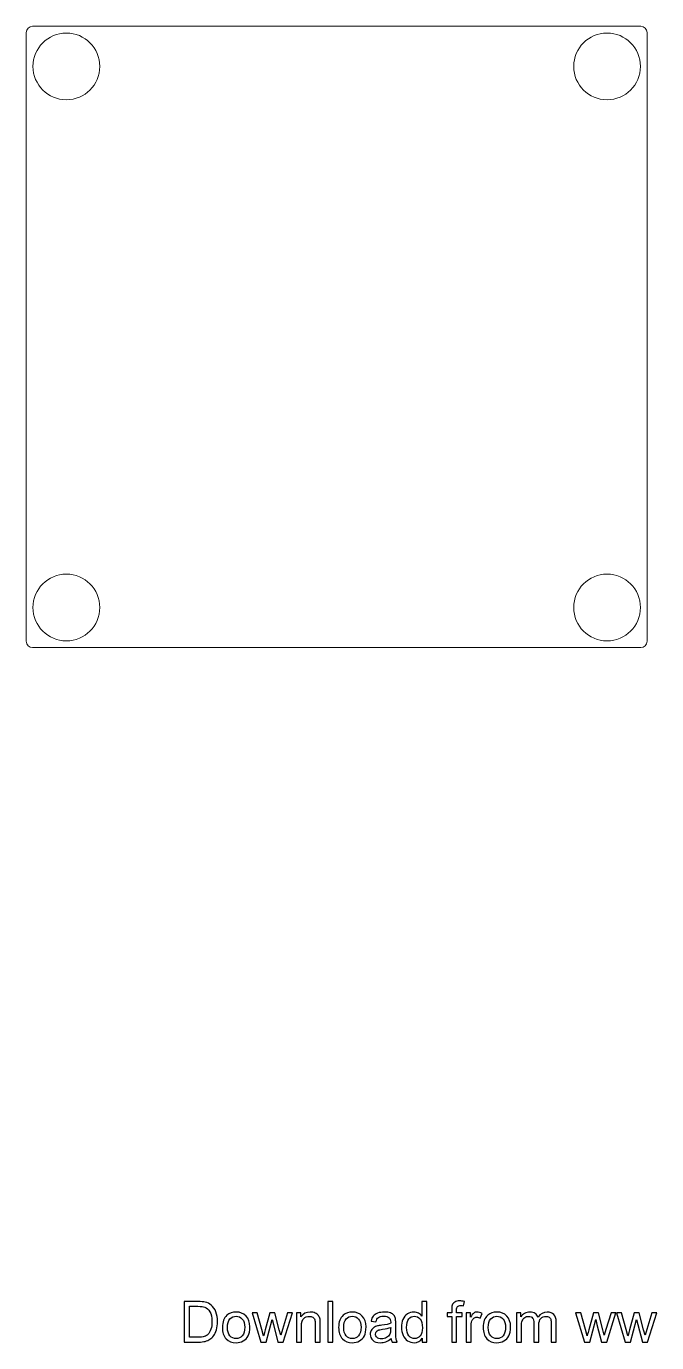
# Model space of a CAD drawing. Header units: millimetres. Extents: x -102 to 233, y -105 to 94.
# Drawn here: x 8.9 to 103.3, y -105.1 to 92 of the extents above; entities that cross this region are included whole.
import ezdxf

# ---------------------------------------------------------------- set-up
doc = ezdxf.new("R2010")
doc.units = ezdxf.units.MM
doc.header["$MEASUREMENT"] = 0
doc.layers.add('Layer 1', color=7, linetype='Continuous')

msp = doc.modelspace()

# ---------------------------------------------------------------- linework, layer by layer
at = {"layer": 'Layer 1', "color": 250, "lineweight": 9}
msp.add_open_spline([(9.7915, 91.9568), (9.7915, 91.9568), (100.9107, 91.9568), (100.9107, 91.9568), (100.9107, 91.9568), (101.4279, 91.9568), (101.8512, 91.5336), (101.8512, 91.0163), (101.8512, 91.0163), (101.8512, 91.0163), (101.8512, -0.1028), (101.8512, -0.1028), (101.8512, -0.1028), (101.8512, -0.6201), (101.4279, -1.0433), (100.9107, -1.0433), (100.9107, -1.0433), (100.9107, -1.0433), (9.7915, -1.0433), (9.7915, -1.0433), (9.7915, -1.0433), (9.2743, -1.0433), (8.8511, -0.6201), (8.8511, -0.1028), (8.8511, -0.1028), (8.8511, -0.1028), (8.8511, 91.0163), (8.8511, 91.0163), (8.8511, 91.0163), (8.8511, 91.5336), (9.2743, 91.9568), (9.7915, 91.9568)], degree=3, knots=[0, 0, 0, 0, 0.11111111, 0.11111111, 0.11111111, 0.11111111, 0.22222222, 0.22222222, 0.22222222, 0.22222222, 0.33333333, 0.33333333, 0.33333333, 0.33333333, 0.44444444, 0.44444444, 0.44444444, 0.44444444, 0.55555556, 0.55555556, 0.55555556, 0.55555556, 0.66666667, 0.66666667, 0.66666667, 0.66666667, 0.77777778, 0.77777778, 0.77777778, 0.77777778, 1, 1, 1, 1], dxfattribs=at)
at = {"layer": 'Layer 1', "color": 250, "lineweight": 20}
for points in [[(14.8511, 90.9567), (12.0897, 90.9567), (9.8512, 88.7182), (9.8512, 85.9568), (9.8512, 85.9568), (9.8511, 83.1953), (12.0897, 80.9568), (14.8511, 80.9568), (14.8511, 80.9568), (17.6126, 80.9567), (19.8511, 83.1953), (19.8511, 85.9567), (19.8511, 85.9567), (19.8512, 88.7182), (17.6126, 90.9567), (14.8511, 90.9567)], [(95.8511, 90.9567), (93.0897, 90.9567), (90.8512, 88.7182), (90.8512, 85.9568), (90.8512, 85.9568), (90.8511, 83.1953), (93.0897, 80.9568), (95.8511, 80.9568), (95.8511, 80.9568), (98.6126, 80.9567), (100.8511, 83.1953), (100.8511, 85.9567), (100.8511, 85.9567), (100.8512, 88.7182), (98.6126, 90.9567), (95.8511, 90.9567)], [(14.8511, 9.9567), (12.0897, 9.9567), (9.8512, 7.7182), (9.8512, 4.9568), (9.8512, 4.9568), (9.8511, 2.1953), (12.0897, -0.0432), (14.8511, -0.0432), (14.8511, -0.0432), (17.6126, -0.0433), (19.8511, 2.1953), (19.8511, 4.9567), (19.8511, 4.9567), (19.8512, 7.7182), (17.6126, 9.9567), (14.8511, 9.9567)], [(95.8511, 9.9567), (93.0897, 9.9567), (90.8512, 7.7182), (90.8512, 4.9568), (90.8512, 4.9568), (90.8511, 2.1953), (93.0897, -0.0432), (95.8511, -0.0432), (95.8511, -0.0432), (98.6126, -0.0433), (100.8511, 2.1953), (100.8511, 4.9567), (100.8511, 4.9567), (100.8512, 7.7182), (98.6126, 9.9567), (95.8511, 9.9567)]]:
    msp.add_open_spline(points, degree=3, knots=[0, 0, 0, 0, 0.2, 0.2, 0.2, 0.2, 0.4, 0.4, 0.4, 0.4, 0.6, 0.6, 0.6, 0.6, 1, 1, 1, 1], dxfattribs=at)
at = {"layer": 'Layer 1', "color": 250}
for points, knots in [([(32.483, -105.013), (32.483, -105.013), (32.483, -98.9508), (32.483, -98.9508), (32.483, -98.9508), (32.483, -98.9508), (34.5715, -98.9508), (34.5715, -98.9508), (34.5715, -98.9508), (35.0428, -98.9508), (35.4026, -98.9791), (35.651, -99.0369), (35.651, -99.0369), (35.9981, -99.1174), (36.2945, -99.2627), (36.54, -99.4715), (36.54, -99.4715), (36.8603, -99.7425), (37.0988, -100.0868), (37.2568, -100.5073), (37.2568, -100.5073), (37.4163, -100.9278), (37.4953, -101.409), (37.4953, -101.9495), (37.4953, -101.9495), (37.4953, -102.4095), (37.4417, -102.8173), (37.3345, -103.1729), (37.3345, -103.1729), (37.2272, -103.5285), (37.0889, -103.8234), (36.921, -104.0563), (36.921, -104.0563), (36.7517, -104.2891), (36.5682, -104.4725), (36.3678, -104.6052), (36.3678, -104.6052), (36.1689, -104.7392), (35.9276, -104.8408), (35.6453, -104.91), (35.6453, -104.91), (35.3617, -104.9791), (35.0372, -105.013), (34.6703, -105.013), (34.6703, -105.013), (34.6703, -105.013), (32.483, -105.013), (32.483, -105.013)], [0, 0, 0, 0, 0.07692308, 0.07692308, 0.07692308, 0.07692308, 0.15384615, 0.15384615, 0.15384615, 0.15384615, 0.23076923, 0.23076923, 0.23076923, 0.23076923, 0.30769231, 0.30769231, 0.30769231, 0.30769231, 0.38461538, 0.38461538, 0.38461538, 0.38461538, 0.46153846, 0.46153846, 0.46153846, 0.46153846, 0.53846154, 0.53846154, 0.53846154, 0.53846154, 0.61538462, 0.61538462, 0.61538462, 0.61538462, 0.69230769, 0.69230769, 0.69230769, 0.69230769, 0.76923077, 0.76923077, 0.76923077, 0.76923077, 0.84615385, 0.84615385, 0.84615385, 0.84615385, 1, 1, 1, 1]), ([(33.2874, -104.3018), (33.2874, -104.3018), (34.58, -104.3018), (34.58, -104.3018), (34.58, -104.3018), (34.9793, -104.3018), (35.2926, -104.2651), (35.5198, -104.1903), (35.5198, -104.1903), (35.7469, -104.1155), (35.9276, -104.0111), (36.063, -103.8756), (36.063, -103.8756), (36.2521, -103.6851), (36.4003, -103.4283), (36.5061, -103.1066), (36.5061, -103.1066), (36.612, -102.7848), (36.6656, -102.3954), (36.6656, -101.9368), (36.6656, -101.9368), (36.6656, -101.3018), (36.5612, -100.8135), (36.3537, -100.472), (36.3537, -100.472), (36.1463, -100.1305), (35.8937, -99.9019), (35.596, -99.7862), (35.596, -99.7862), (35.3815, -99.703), (35.0357, -99.662), (34.5588, -99.662), (34.5588, -99.662), (34.5588, -99.662), (33.2874, -99.662), (33.2874, -99.662), (33.2874, -99.662), (33.2874, -99.662), (33.2874, -104.3018), (33.2874, -104.3018)], [0, 0, 0, 0, 0.09090909, 0.09090909, 0.09090909, 0.09090909, 0.18181818, 0.18181818, 0.18181818, 0.18181818, 0.27272727, 0.27272727, 0.27272727, 0.27272727, 0.36363636, 0.36363636, 0.36363636, 0.36363636, 0.45454545, 0.45454545, 0.45454545, 0.45454545, 0.54545455, 0.54545455, 0.54545455, 0.54545455, 0.63636364, 0.63636364, 0.63636364, 0.63636364, 0.72727273, 0.72727273, 0.72727273, 0.72727273, 0.81818182, 0.81818182, 0.81818182, 0.81818182, 1, 1, 1, 1]), ([(54.0196, -105.013), (54.0196, -105.013), (54.0196, -98.9508), (54.0196, -98.9508), (54.0196, -98.9508), (54.0196, -98.9508), (54.7646, -98.9508), (54.7646, -98.9508), (54.7646, -98.9508), (54.7646, -98.9508), (54.7646, -105.013), (54.7646, -105.013), (54.7646, -105.013), (54.7646, -105.013), (54.0196, -105.013), (54.0196, -105.013)], [0, 0, 0, 0, 0.2, 0.2, 0.2, 0.2, 0.4, 0.4, 0.4, 0.4, 0.6, 0.6, 0.6, 0.6, 1, 1, 1, 1]), ([(68.1716, -105.013), (68.1716, -105.013), (68.1716, -104.4556), (68.1716, -104.4556), (68.1716, -104.4556), (67.8937, -104.8888), (67.4844, -105.1061), (66.944, -105.1061), (66.944, -105.1061), (66.594, -105.1061), (66.2723, -105.0102), (65.9802, -104.8169), (65.9802, -104.8169), (65.6867, -104.6249), (65.4595, -104.3554), (65.2972, -104.0111), (65.2972, -104.0111), (65.1363, -103.6654), (65.0559, -103.2689), (65.0559, -102.8201), (65.0559, -102.8201), (65.0559, -102.3827), (65.1293, -101.9862), (65.2746, -101.6291), (65.2746, -101.6291), (65.4214, -101.2735), (65.6401, -100.9998), (65.9322, -100.8107), (65.9322, -100.8107), (66.2229, -100.6202), (66.5503, -100.5256), (66.9101, -100.5256), (66.9101, -100.5256), (67.1754, -100.5256), (67.4111, -100.5821), (67.6171, -100.6936), (67.6171, -100.6936), (67.8231, -100.8051), (67.991, -100.9518), (68.1208, -101.131), (68.1208, -101.131), (68.1208, -101.131), (68.1208, -98.9508), (68.1208, -98.9508), (68.1208, -98.9508), (68.1208, -98.9508), (68.8659, -98.9508), (68.8659, -98.9508), (68.8659, -98.9508), (68.8659, -98.9508), (68.8659, -105.013), (68.8659, -105.013), (68.8659, -105.013), (68.8659, -105.013), (68.1716, -105.013), (68.1716, -105.013)], [0, 0, 0, 0, 0.06666667, 0.06666667, 0.06666667, 0.06666667, 0.13333333, 0.13333333, 0.13333333, 0.13333333, 0.2, 0.2, 0.2, 0.2, 0.26666667, 0.26666667, 0.26666667, 0.26666667, 0.33333333, 0.33333333, 0.33333333, 0.33333333, 0.4, 0.4, 0.4, 0.4, 0.46666667, 0.46666667, 0.46666667, 0.46666667, 0.53333333, 0.53333333, 0.53333333, 0.53333333, 0.6, 0.6, 0.6, 0.6, 0.66666667, 0.66666667, 0.66666667, 0.66666667, 0.73333333, 0.73333333, 0.73333333, 0.73333333, 0.8, 0.8, 0.8, 0.8, 0.86666667, 0.86666667, 0.86666667, 0.86666667, 1, 1, 1, 1]), ([(72.5743, -105.013), (72.5743, -105.013), (72.5743, -101.1945), (72.5743, -101.1945), (72.5743, -101.1945), (72.5743, -101.1945), (71.9139, -101.1945), (71.9139, -101.1945), (71.9139, -101.1945), (71.9139, -101.1945), (71.9139, -100.6188), (71.9139, -100.6188), (71.9139, -100.6188), (71.9139, -100.6188), (72.5743, -100.6188), (72.5743, -100.6188), (72.5743, -100.6188), (72.5743, -100.6188), (72.5743, -100.1531), (72.5743, -100.1531), (72.5743, -100.1531), (72.5743, -99.8582), (72.5997, -99.6395), (72.6519, -99.4969), (72.6519, -99.4969), (72.7239, -99.305), (72.8481, -99.1484), (73.0287, -99.0285), (73.0287, -99.0285), (73.2079, -98.9085), (73.4605, -98.8492), (73.785, -98.8492), (73.785, -98.8492), (73.9953, -98.8492), (74.2267, -98.8746), (74.4807, -98.924), (74.4807, -98.924), (74.4807, -98.924), (74.3692, -99.576), (74.3692, -99.576), (74.3692, -99.576), (74.214, -99.5492), (74.0687, -99.535), (73.9304, -99.535), (73.9304, -99.535), (73.7046, -99.535), (73.5452, -99.583), (73.4506, -99.679), (73.4506, -99.679), (73.3575, -99.7749), (73.3109, -99.9541), (73.3109, -100.2166), (73.3109, -100.2166), (73.3109, -100.2166), (73.3109, -100.6188), (73.3109, -100.6188), (73.3109, -100.6188), (73.3109, -100.6188), (74.166, -100.6188), (74.166, -100.6188), (74.166, -100.6188), (74.166, -100.6188), (74.166, -101.1945), (74.166, -101.1945), (74.166, -101.1945), (74.166, -101.1945), (73.3194, -101.1945), (73.3194, -101.1945), (73.3194, -101.1945), (73.3194, -101.1945), (73.3194, -105.013), (73.3194, -105.013), (73.3194, -105.013), (73.3194, -105.013), (72.5743, -105.013), (72.5743, -105.013)], [0, 0, 0, 0, 0.05, 0.05, 0.05, 0.05, 0.1, 0.1, 0.1, 0.1, 0.15, 0.15, 0.15, 0.15, 0.2, 0.2, 0.2, 0.2, 0.25, 0.25, 0.25, 0.25, 0.3, 0.3, 0.3, 0.3, 0.35, 0.35, 0.35, 0.35, 0.4, 0.4, 0.4, 0.4, 0.45, 0.45, 0.45, 0.45, 0.5, 0.5, 0.5, 0.5, 0.55, 0.55, 0.55, 0.55, 0.6, 0.6, 0.6, 0.6, 0.65, 0.65, 0.65, 0.65, 0.7, 0.7, 0.7, 0.7, 0.75, 0.75, 0.75, 0.75, 0.8, 0.8, 0.8, 0.8, 0.85, 0.85, 0.85, 0.85, 0.9, 0.9, 0.9, 0.9, 1, 1, 1, 1]), ([(38.2249, -102.8159), (38.2249, -102.0045), (38.4507, -101.4034), (38.9036, -101.0125), (38.9036, -101.0125), (39.2804, -100.6879), (39.7419, -100.5256), (40.2851, -100.5256), (40.2851, -100.5256), (40.8877, -100.5256), (41.3816, -100.7232), (41.7654, -101.1183), (41.7654, -101.1183), (42.1478, -101.512), (42.3397, -102.0581), (42.3397, -102.7538), (42.3397, -102.7538), (42.3397, -103.3182), (42.2551, -103.7613), (42.0857, -104.0845), (42.0857, -104.0845), (41.9164, -104.4076), (41.6694, -104.6588), (41.3449, -104.838), (41.3449, -104.838), (41.0217, -105.0172), (40.6675, -105.1061), (40.2851, -105.1061), (40.2851, -105.1061), (39.6699, -105.1061), (39.1732, -104.91), (38.7936, -104.5163), (38.7936, -104.5163), (38.414, -104.1226), (38.2249, -103.5553), (38.2249, -102.8159)], [0, 0, 0, 0, 0.1, 0.1, 0.1, 0.1, 0.2, 0.2, 0.2, 0.2, 0.3, 0.3, 0.3, 0.3, 0.4, 0.4, 0.4, 0.4, 0.5, 0.5, 0.5, 0.5, 0.6, 0.6, 0.6, 0.6, 0.7, 0.7, 0.7, 0.7, 0.8, 0.8, 0.8, 0.8, 1, 1, 1, 1]), ([(38.9869, -102.8173), (38.9869, -103.3789), (39.1097, -103.7994), (39.3552, -104.0774), (39.3552, -104.0774), (39.6022, -104.3568), (39.9112, -104.4965), (40.2851, -104.4965), (40.2851, -104.4965), (40.6548, -104.4965), (40.9625, -104.3568), (41.2094, -104.076), (41.2094, -104.076), (41.4549, -103.7952), (41.5777, -103.3676), (41.5777, -102.7933), (41.5777, -102.7933), (41.5777, -102.2514), (41.4535, -101.8408), (41.2066, -101.5628), (41.2066, -101.5628), (40.9596, -101.2834), (40.652, -101.1437), (40.2851, -101.1437), (40.2851, -101.1437), (39.9112, -101.1437), (39.6022, -101.282), (39.3552, -101.56), (39.3552, -101.56), (39.1097, -101.838), (38.9869, -102.2571), (38.9869, -102.8173)], [0, 0, 0, 0, 0.11111111, 0.11111111, 0.11111111, 0.11111111, 0.22222222, 0.22222222, 0.22222222, 0.22222222, 0.33333333, 0.33333333, 0.33333333, 0.33333333, 0.44444444, 0.44444444, 0.44444444, 0.44444444, 0.55555556, 0.55555556, 0.55555556, 0.55555556, 0.66666667, 0.66666667, 0.66666667, 0.66666667, 0.77777778, 0.77777778, 0.77777778, 0.77777778, 1, 1, 1, 1]), ([(44.0034, -105.013), (44.0034, -105.013), (42.6756, -100.6188), (42.6756, -100.6188), (42.6756, -100.6188), (42.6756, -100.6188), (43.4545, -100.6188), (43.4545, -100.6188), (43.4545, -100.6188), (43.4545, -100.6188), (44.1558, -103.1546), (44.1558, -103.1546), (44.1558, -103.1546), (44.1558, -103.1546), (44.4042, -104.0986), (44.4042, -104.0986), (44.4042, -104.0986), (44.4141, -104.052), (44.4903, -103.7501), (44.6314, -103.1927), (44.6314, -103.1927), (44.6314, -103.1927), (45.3271, -100.6188), (45.3271, -100.6188), (45.3271, -100.6188), (45.3271, -100.6188), (46.0905, -100.6188), (46.0905, -100.6188), (46.0905, -100.6188), (46.0905, -100.6188), (46.7523, -103.1701), (46.7523, -103.1701), (46.7523, -103.1701), (46.7523, -103.1701), (46.9682, -104.0069), (46.9682, -104.0069), (46.9682, -104.0069), (46.9682, -104.0069), (47.2208, -103.1588), (47.2208, -103.1588), (47.2208, -103.1588), (47.2208, -103.1588), (47.98, -100.6188), (47.98, -100.6188), (47.98, -100.6188), (47.98, -100.6188), (48.7039, -100.6188), (48.7039, -100.6188), (48.7039, -100.6188), (48.7039, -100.6188), (47.3252, -105.013), (47.3252, -105.013), (47.3252, -105.013), (47.3252, -105.013), (46.5547, -105.013), (46.5547, -105.013), (46.5547, -105.013), (46.5547, -105.013), (45.8576, -102.3841), (45.8576, -102.3841), (45.8576, -102.3841), (45.8576, -102.3841), (45.6812, -101.632), (45.6812, -101.632), (45.6812, -101.632), (45.6812, -101.632), (44.7922, -105.013), (44.7922, -105.013), (44.7922, -105.013), (44.7922, -105.013), (44.0034, -105.013), (44.0034, -105.013)], [0, 0, 0, 0, 0.05263158, 0.05263158, 0.05263158, 0.05263158, 0.10526316, 0.10526316, 0.10526316, 0.10526316, 0.15789474, 0.15789474, 0.15789474, 0.15789474, 0.21052632, 0.21052632, 0.21052632, 0.21052632, 0.26315789, 0.26315789, 0.26315789, 0.26315789, 0.31578947, 0.31578947, 0.31578947, 0.31578947, 0.36842105, 0.36842105, 0.36842105, 0.36842105, 0.42105263, 0.42105263, 0.42105263, 0.42105263, 0.47368421, 0.47368421, 0.47368421, 0.47368421, 0.52631579, 0.52631579, 0.52631579, 0.52631579, 0.57894737, 0.57894737, 0.57894737, 0.57894737, 0.63157895, 0.63157895, 0.63157895, 0.63157895, 0.68421053, 0.68421053, 0.68421053, 0.68421053, 0.73684211, 0.73684211, 0.73684211, 0.73684211, 0.78947368, 0.78947368, 0.78947368, 0.78947368, 0.84210526, 0.84210526, 0.84210526, 0.84210526, 0.89473684, 0.89473684, 0.89473684, 0.89473684, 1, 1, 1, 1]), ([(49.3276, -105.013), (49.3276, -105.013), (49.3276, -100.6188), (49.3276, -100.6188), (49.3276, -100.6188), (49.3276, -100.6188), (49.9965, -100.6188), (49.9965, -100.6188), (49.9965, -100.6188), (49.9965, -100.6188), (49.9965, -101.2425), (49.9965, -101.2425), (49.9965, -101.2425), (50.3182, -100.7641), (50.7839, -100.5256), (51.3921, -100.5256), (51.3921, -100.5256), (51.6574, -100.5256), (51.9001, -100.5736), (52.1216, -100.6682), (52.1216, -100.6682), (52.3432, -100.7627), (52.5097, -100.8883), (52.6197, -101.0421), (52.6197, -101.0421), (52.7298, -101.1959), (52.8074, -101.3794), (52.8512, -101.591), (52.8512, -101.591), (52.878, -101.7293), (52.8921, -101.9706), (52.8921, -102.3149), (52.8921, -102.3149), (52.8921, -102.3149), (52.8921, -105.013), (52.8921, -105.013), (52.8921, -105.013), (52.8921, -105.013), (52.147, -105.013), (52.147, -105.013), (52.147, -105.013), (52.147, -105.013), (52.147, -102.3432), (52.147, -102.3432), (52.147, -102.3432), (52.147, -102.0398), (52.1188, -101.8126), (52.0609, -101.663), (52.0609, -101.663), (52.0031, -101.5134), (51.9001, -101.3935), (51.7533, -101.3032), (51.7533, -101.3032), (51.6066, -101.2143), (51.433, -101.1691), (51.2354, -101.1691), (51.2354, -101.1691), (50.9193, -101.1691), (50.647, -101.2693), (50.417, -101.4711), (50.417, -101.4711), (50.187, -101.6715), (50.0727, -102.0539), (50.0727, -102.6155), (50.0727, -102.6155), (50.0727, -102.6155), (50.0727, -105.013), (50.0727, -105.013), (50.0727, -105.013), (50.0727, -105.013), (49.3276, -105.013), (49.3276, -105.013)], [0, 0, 0, 0, 0.05263158, 0.05263158, 0.05263158, 0.05263158, 0.10526316, 0.10526316, 0.10526316, 0.10526316, 0.15789474, 0.15789474, 0.15789474, 0.15789474, 0.21052632, 0.21052632, 0.21052632, 0.21052632, 0.26315789, 0.26315789, 0.26315789, 0.26315789, 0.31578947, 0.31578947, 0.31578947, 0.31578947, 0.36842105, 0.36842105, 0.36842105, 0.36842105, 0.42105263, 0.42105263, 0.42105263, 0.42105263, 0.47368421, 0.47368421, 0.47368421, 0.47368421, 0.52631579, 0.52631579, 0.52631579, 0.52631579, 0.57894737, 0.57894737, 0.57894737, 0.57894737, 0.63157895, 0.63157895, 0.63157895, 0.63157895, 0.68421053, 0.68421053, 0.68421053, 0.68421053, 0.73684211, 0.73684211, 0.73684211, 0.73684211, 0.78947368, 0.78947368, 0.78947368, 0.78947368, 0.84210526, 0.84210526, 0.84210526, 0.84210526, 0.89473684, 0.89473684, 0.89473684, 0.89473684, 1, 1, 1, 1]), ([(55.6381, -102.8159), (55.6381, -102.0045), (55.8639, -101.4034), (56.3168, -101.0125), (56.3168, -101.0125), (56.6936, -100.6879), (57.1551, -100.5256), (57.6983, -100.5256), (57.6983, -100.5256), (58.3009, -100.5256), (58.7948, -100.7232), (59.1786, -101.1183), (59.1786, -101.1183), (59.561, -101.512), (59.7529, -102.0581), (59.7529, -102.7538), (59.7529, -102.7538), (59.7529, -103.3182), (59.6683, -103.7613), (59.4989, -104.0845), (59.4989, -104.0845), (59.3296, -104.4076), (59.0826, -104.6588), (58.7581, -104.838), (58.7581, -104.838), (58.4349, -105.0172), (58.0807, -105.1061), (57.6983, -105.1061), (57.6983, -105.1061), (57.0831, -105.1061), (56.5864, -104.91), (56.2068, -104.5163), (56.2068, -104.5163), (55.8272, -104.1226), (55.6381, -103.5553), (55.6381, -102.8159)], [0, 0, 0, 0, 0.1, 0.1, 0.1, 0.1, 0.2, 0.2, 0.2, 0.2, 0.3, 0.3, 0.3, 0.3, 0.4, 0.4, 0.4, 0.4, 0.5, 0.5, 0.5, 0.5, 0.6, 0.6, 0.6, 0.6, 0.7, 0.7, 0.7, 0.7, 0.8, 0.8, 0.8, 0.8, 1, 1, 1, 1]), ([(56.4001, -102.8173), (56.4001, -103.3789), (56.5229, -103.7994), (56.7684, -104.0774), (56.7684, -104.0774), (57.0154, -104.3568), (57.3244, -104.4965), (57.6983, -104.4965), (57.6983, -104.4965), (58.068, -104.4965), (58.3757, -104.3568), (58.6226, -104.076), (58.6226, -104.076), (58.8681, -103.7952), (58.9909, -103.3676), (58.9909, -102.7933), (58.9909, -102.7933), (58.9909, -102.2514), (58.8667, -101.8408), (58.6198, -101.5628), (58.6198, -101.5628), (58.3728, -101.2834), (58.0652, -101.1437), (57.6983, -101.1437), (57.6983, -101.1437), (57.3244, -101.1437), (57.0154, -101.282), (56.7684, -101.56), (56.7684, -101.56), (56.5229, -101.838), (56.4001, -102.2571), (56.4001, -102.8173)], [0, 0, 0, 0, 0.11111111, 0.11111111, 0.11111111, 0.11111111, 0.22222222, 0.22222222, 0.22222222, 0.22222222, 0.33333333, 0.33333333, 0.33333333, 0.33333333, 0.44444444, 0.44444444, 0.44444444, 0.44444444, 0.55555556, 0.55555556, 0.55555556, 0.55555556, 0.66666667, 0.66666667, 0.66666667, 0.66666667, 0.77777778, 0.77777778, 0.77777778, 0.77777778, 1, 1, 1, 1]), ([(63.4966, -104.4627), (63.22, -104.6983), (62.9533, -104.8634), (62.6979, -104.9608), (62.6979, -104.9608), (62.4425, -105.0582), (62.1688, -105.1061), (61.8752, -105.1061), (61.8752, -105.1061), (61.3926, -105.1061), (61.0215, -104.989), (60.7619, -104.7534), (60.7619, -104.7534), (60.5022, -104.5191), (60.3724, -104.2185), (60.3724, -103.8531), (60.3724, -103.8531), (60.3724, -103.6386), (60.4218, -103.4424), (60.5192, -103.2646), (60.5192, -103.2646), (60.6179, -103.0868), (60.7463, -102.9457), (60.9044, -102.8385), (60.9044, -102.8385), (61.0638, -102.7312), (61.2416, -102.6494), (61.4406, -102.5943), (61.4406, -102.5943), (61.5874, -102.5562), (61.8089, -102.5196), (62.1038, -102.4829), (62.1038, -102.4829), (62.705, -102.4123), (63.1495, -102.3262), (63.4331, -102.2275), (63.4331, -102.2275), (63.4359, -102.1259), (63.4373, -102.0609), (63.4373, -102.0341), (63.4373, -102.0341), (63.4373, -101.7322), (63.3668, -101.5191), (63.2257, -101.3949), (63.2257, -101.3949), (63.0352, -101.227), (62.7515, -101.1437), (62.3762, -101.1437), (62.3762, -101.1437), (62.0248, -101.1437), (61.7652, -101.2058), (61.5987, -101.3286), (61.5987, -101.3286), (61.4307, -101.4513), (61.308, -101.6687), (61.2275, -101.9819), (61.2275, -101.9819), (61.2275, -101.9819), (60.4994, -101.8803), (60.4994, -101.8803), (60.4994, -101.8803), (60.5657, -101.5685), (60.6744, -101.3159), (60.8268, -101.124), (60.8268, -101.124), (60.9792, -100.9321), (61.1993, -100.7853), (61.4872, -100.6809), (61.4872, -100.6809), (61.7736, -100.5779), (62.1081, -100.5256), (62.4863, -100.5256), (62.4863, -100.5256), (62.8616, -100.5256), (63.1678, -100.5694), (63.4035, -100.6583), (63.4035, -100.6583), (63.6377, -100.7472), (63.8113, -100.8573), (63.9214, -100.9913), (63.9214, -100.9913), (64.0314, -101.1254), (64.109, -101.2947), (64.1542, -101.4993), (64.1542, -101.4993), (64.1782, -101.6263), (64.1909, -101.8549), (64.1909, -102.1837), (64.1909, -102.1837), (64.1909, -102.1837), (64.1909, -103.1715), (64.1909, -103.1715), (64.1909, -103.1715), (64.1909, -103.8615), (64.2064, -104.2976), (64.2374, -104.4824), (64.2374, -104.4824), (64.2671, -104.6673), (64.3292, -104.8437), (64.4195, -105.013), (64.4195, -105.013), (64.4195, -105.013), (63.6405, -105.013), (63.6405, -105.013), (63.6405, -105.013), (63.5658, -104.8564), (63.5178, -104.6729), (63.4966, -104.4627)], [0, 0, 0, 0, 0.03571429, 0.03571429, 0.03571429, 0.03571429, 0.07142857, 0.07142857, 0.07142857, 0.07142857, 0.10714286, 0.10714286, 0.10714286, 0.10714286, 0.14285714, 0.14285714, 0.14285714, 0.14285714, 0.17857143, 0.17857143, 0.17857143, 0.17857143, 0.21428571, 0.21428571, 0.21428571, 0.21428571, 0.25, 0.25, 0.25, 0.25, 0.28571429, 0.28571429, 0.28571429, 0.28571429, 0.32142857, 0.32142857, 0.32142857, 0.32142857, 0.35714286, 0.35714286, 0.35714286, 0.35714286, 0.39285714, 0.39285714, 0.39285714, 0.39285714, 0.42857143, 0.42857143, 0.42857143, 0.42857143, 0.46428571, 0.46428571, 0.46428571, 0.46428571, 0.5, 0.5, 0.5, 0.5, 0.53571429, 0.53571429, 0.53571429, 0.53571429, 0.57142857, 0.57142857, 0.57142857, 0.57142857, 0.60714286, 0.60714286, 0.60714286, 0.60714286, 0.64285714, 0.64285714, 0.64285714, 0.64285714, 0.67857143, 0.67857143, 0.67857143, 0.67857143, 0.71428571, 0.71428571, 0.71428571, 0.71428571, 0.75, 0.75, 0.75, 0.75, 0.78571429, 0.78571429, 0.78571429, 0.78571429, 0.82142857, 0.82142857, 0.82142857, 0.82142857, 0.85714286, 0.85714286, 0.85714286, 0.85714286, 0.89285714, 0.89285714, 0.89285714, 0.89285714, 0.92857143, 0.92857143, 0.92857143, 0.92857143, 1, 1, 1, 1]), ([(65.8179, -102.8215), (65.8179, -103.3832), (65.9364, -103.8023), (66.1749, -104.0803), (66.1749, -104.0803), (66.412, -104.3582), (66.6928, -104.4965), (67.0159, -104.4965), (67.0159, -104.4965), (67.3419, -104.4965), (67.6185, -104.3639), (67.8471, -104.0986), (67.8471, -104.0986), (68.0743, -103.8333), (68.1886, -103.4283), (68.1886, -102.8836), (68.1886, -102.8836), (68.1886, -102.2853), (68.0729, -101.845), (67.84, -101.5642), (67.84, -101.5642), (67.6086, -101.2834), (67.3222, -101.1437), (66.9821, -101.1437), (66.9821, -101.1437), (66.6505, -101.1437), (66.3739, -101.2778), (66.1509, -101.5473), (66.1509, -101.5473), (65.9294, -101.8168), (65.8179, -102.2416), (65.8179, -102.8215)], [0, 0, 0, 0, 0.11111111, 0.11111111, 0.11111111, 0.11111111, 0.22222222, 0.22222222, 0.22222222, 0.22222222, 0.33333333, 0.33333333, 0.33333333, 0.33333333, 0.44444444, 0.44444444, 0.44444444, 0.44444444, 0.55555556, 0.55555556, 0.55555556, 0.55555556, 0.66666667, 0.66666667, 0.66666667, 0.66666667, 0.77777778, 0.77777778, 0.77777778, 0.77777778, 1, 1, 1, 1]), ([(74.7403, -105.013), (74.7403, -105.013), (74.7403, -100.6188), (74.7403, -100.6188), (74.7403, -100.6188), (74.7403, -100.6188), (75.4092, -100.6188), (75.4092, -100.6188), (75.4092, -100.6188), (75.4092, -100.6188), (75.4092, -101.2919), (75.4092, -101.2919), (75.4092, -101.2919), (75.5799, -100.98), (75.738, -100.774), (75.8833, -100.6752), (75.8833, -100.6752), (76.0287, -100.575), (76.1881, -100.5256), (76.3617, -100.5256), (76.3617, -100.5256), (76.6129, -100.5256), (76.8683, -100.6047), (77.1279, -100.7613), (77.1279, -100.7613), (77.1279, -100.7613), (76.8627, -101.4485), (76.8627, -101.4485), (76.8627, -101.4485), (76.682, -101.3469), (76.5014, -101.2961), (76.3208, -101.2961), (76.3208, -101.2961), (76.1585, -101.2961), (76.0132, -101.3455), (75.8848, -101.4429), (75.8848, -101.4429), (75.7563, -101.5402), (75.6646, -101.6757), (75.6096, -101.8493), (75.6096, -101.8493), (75.5263, -102.1132), (75.4854, -102.4024), (75.4854, -102.7171), (75.4854, -102.7171), (75.4854, -102.7171), (75.4854, -105.013), (75.4854, -105.013), (75.4854, -105.013), (75.4854, -105.013), (74.7403, -105.013), (74.7403, -105.013)], [0, 0, 0, 0, 0.07142857, 0.07142857, 0.07142857, 0.07142857, 0.14285714, 0.14285714, 0.14285714, 0.14285714, 0.21428571, 0.21428571, 0.21428571, 0.21428571, 0.28571429, 0.28571429, 0.28571429, 0.28571429, 0.35714286, 0.35714286, 0.35714286, 0.35714286, 0.42857143, 0.42857143, 0.42857143, 0.42857143, 0.5, 0.5, 0.5, 0.5, 0.57142857, 0.57142857, 0.57142857, 0.57142857, 0.64285714, 0.64285714, 0.64285714, 0.64285714, 0.71428571, 0.71428571, 0.71428571, 0.71428571, 0.78571429, 0.78571429, 0.78571429, 0.78571429, 0.85714286, 0.85714286, 0.85714286, 0.85714286, 1, 1, 1, 1]), ([(77.2888, -102.8159), (77.2888, -102.0045), (77.5146, -101.4034), (77.9675, -101.0125), (77.9675, -101.0125), (78.3443, -100.6879), (78.8058, -100.5256), (79.349, -100.5256), (79.349, -100.5256), (79.9516, -100.5256), (80.4455, -100.7232), (80.8293, -101.1183), (80.8293, -101.1183), (81.2117, -101.512), (81.4036, -102.0581), (81.4036, -102.7538), (81.4036, -102.7538), (81.4036, -103.3182), (81.319, -103.7613), (81.1496, -104.0845), (81.1496, -104.0845), (80.9803, -104.4076), (80.7333, -104.6588), (80.4088, -104.838), (80.4088, -104.838), (80.0856, -105.0172), (79.7314, -105.1061), (79.349, -105.1061), (79.349, -105.1061), (78.7338, -105.1061), (78.2371, -104.91), (77.8575, -104.5163), (77.8575, -104.5163), (77.4779, -104.1226), (77.2888, -103.5553), (77.2888, -102.8159)], [0, 0, 0, 0, 0.1, 0.1, 0.1, 0.1, 0.2, 0.2, 0.2, 0.2, 0.3, 0.3, 0.3, 0.3, 0.4, 0.4, 0.4, 0.4, 0.5, 0.5, 0.5, 0.5, 0.6, 0.6, 0.6, 0.6, 0.7, 0.7, 0.7, 0.7, 0.8, 0.8, 0.8, 0.8, 1, 1, 1, 1]), ([(78.0508, -102.8173), (78.0508, -103.3789), (78.1736, -103.7994), (78.4191, -104.0774), (78.4191, -104.0774), (78.6661, -104.3568), (78.9751, -104.4965), (79.349, -104.4965), (79.349, -104.4965), (79.7187, -104.4965), (80.0264, -104.3568), (80.2733, -104.076), (80.2733, -104.076), (80.5188, -103.7952), (80.6416, -103.3676), (80.6416, -102.7933), (80.6416, -102.7933), (80.6416, -102.2514), (80.5174, -101.8408), (80.2705, -101.5628), (80.2705, -101.5628), (80.0235, -101.2834), (79.7159, -101.1437), (79.349, -101.1437), (79.349, -101.1437), (78.9751, -101.1437), (78.6661, -101.282), (78.4191, -101.56), (78.4191, -101.56), (78.1736, -101.838), (78.0508, -102.2571), (78.0508, -102.8173)], [0, 0, 0, 0, 0.11111111, 0.11111111, 0.11111111, 0.11111111, 0.22222222, 0.22222222, 0.22222222, 0.22222222, 0.33333333, 0.33333333, 0.33333333, 0.33333333, 0.44444444, 0.44444444, 0.44444444, 0.44444444, 0.55555556, 0.55555556, 0.55555556, 0.55555556, 0.66666667, 0.66666667, 0.66666667, 0.66666667, 0.77777778, 0.77777778, 0.77777778, 0.77777778, 1, 1, 1, 1]), ([(82.2771, -105.013), (82.2771, -105.013), (82.2771, -100.6188), (82.2771, -100.6188), (82.2771, -100.6188), (82.2771, -100.6188), (82.946, -100.6188), (82.946, -100.6188), (82.946, -100.6188), (82.946, -100.6188), (82.946, -101.2397), (82.946, -101.2397), (82.946, -101.2397), (83.0828, -101.0252), (83.2663, -100.8516), (83.4949, -100.7218), (83.4949, -100.7218), (83.7235, -100.5906), (83.9831, -100.5256), (84.2752, -100.5256), (84.2752, -100.5256), (84.5998, -100.5256), (84.8665, -100.5934), (85.0739, -100.7274), (85.0739, -100.7274), (85.2814, -100.8629), (85.4281, -101.0506), (85.5128, -101.2933), (85.5128, -101.2933), (85.8627, -100.7811), (86.3157, -100.5256), (86.8745, -100.5256), (86.8745, -100.5256), (87.312, -100.5256), (87.6492, -100.6456), (87.8835, -100.8869), (87.8835, -100.8869), (88.1191, -101.1282), (88.2377, -101.4993), (88.2377, -102.0003), (88.2377, -102.0003), (88.2377, -102.0003), (88.2377, -105.013), (88.2377, -105.013), (88.2377, -105.013), (88.2377, -105.013), (87.4926, -105.013), (87.4926, -105.013), (87.4926, -105.013), (87.4926, -105.013), (87.4926, -102.2472), (87.4926, -102.2472), (87.4926, -102.2472), (87.4926, -101.9509), (87.4672, -101.7364), (87.4192, -101.6052), (87.4192, -101.6052), (87.3712, -101.4739), (87.2837, -101.3695), (87.1553, -101.2891), (87.1553, -101.2891), (87.0283, -101.2086), (86.8788, -101.1691), (86.708, -101.1691), (86.708, -101.1691), (86.3976, -101.1691), (86.1407, -101.2721), (85.9361, -101.4767), (85.9361, -101.4767), (85.7315, -101.6828), (85.6299, -102.0116), (85.6299, -102.4631), (85.6299, -102.4631), (85.6299, -102.4631), (85.6299, -105.013), (85.6299, -105.013), (85.6299, -105.013), (85.6299, -105.013), (84.8848, -105.013), (84.8848, -105.013), (84.8848, -105.013), (84.8848, -105.013), (84.8848, -102.1611), (84.8848, -102.1611), (84.8848, -102.1611), (84.8848, -101.8309), (84.8242, -101.5826), (84.7028, -101.4175), (84.7028, -101.4175), (84.5815, -101.2524), (84.3825, -101.1691), (84.1073, -101.1691), (84.1073, -101.1691), (83.8985, -101.1691), (83.7052, -101.2242), (83.5274, -101.3342), (83.5274, -101.3342), (83.3496, -101.4443), (83.2211, -101.6052), (83.1407, -101.8182), (83.1407, -101.8182), (83.0617, -102.0299), (83.0222, -102.3361), (83.0222, -102.7355), (83.0222, -102.7355), (83.0222, -102.7355), (83.0222, -105.013), (83.0222, -105.013), (83.0222, -105.013), (83.0222, -105.013), (82.2771, -105.013), (82.2771, -105.013)], [0, 0, 0, 0, 0.03448276, 0.03448276, 0.03448276, 0.03448276, 0.06896552, 0.06896552, 0.06896552, 0.06896552, 0.10344828, 0.10344828, 0.10344828, 0.10344828, 0.13793103, 0.13793103, 0.13793103, 0.13793103, 0.17241379, 0.17241379, 0.17241379, 0.17241379, 0.20689655, 0.20689655, 0.20689655, 0.20689655, 0.24137931, 0.24137931, 0.24137931, 0.24137931, 0.27586207, 0.27586207, 0.27586207, 0.27586207, 0.31034483, 0.31034483, 0.31034483, 0.31034483, 0.34482759, 0.34482759, 0.34482759, 0.34482759, 0.37931034, 0.37931034, 0.37931034, 0.37931034, 0.4137931, 0.4137931, 0.4137931, 0.4137931, 0.44827586, 0.44827586, 0.44827586, 0.44827586, 0.48275862, 0.48275862, 0.48275862, 0.48275862, 0.51724138, 0.51724138, 0.51724138, 0.51724138, 0.55172414, 0.55172414, 0.55172414, 0.55172414, 0.5862069, 0.5862069, 0.5862069, 0.5862069, 0.62068966, 0.62068966, 0.62068966, 0.62068966, 0.65517241, 0.65517241, 0.65517241, 0.65517241, 0.68965517, 0.68965517, 0.68965517, 0.68965517, 0.72413793, 0.72413793, 0.72413793, 0.72413793, 0.75862069, 0.75862069, 0.75862069, 0.75862069, 0.79310345, 0.79310345, 0.79310345, 0.79310345, 0.82758621, 0.82758621, 0.82758621, 0.82758621, 0.86206897, 0.86206897, 0.86206897, 0.86206897, 0.89655172, 0.89655172, 0.89655172, 0.89655172, 0.93103448, 0.93103448, 0.93103448, 0.93103448, 1, 1, 1, 1]), ([(92.4724, -105.013), (92.4724, -105.013), (91.1446, -100.6188), (91.1446, -100.6188), (91.1446, -100.6188), (91.1446, -100.6188), (91.9235, -100.6188), (91.9235, -100.6188), (91.9235, -100.6188), (91.9235, -100.6188), (92.6248, -103.1546), (92.6248, -103.1546), (92.6248, -103.1546), (92.6248, -103.1546), (92.8732, -104.0986), (92.8732, -104.0986), (92.8732, -104.0986), (92.8831, -104.052), (92.9593, -103.7501), (93.1004, -103.1927), (93.1004, -103.1927), (93.1004, -103.1927), (93.7961, -100.6188), (93.7961, -100.6188), (93.7961, -100.6188), (93.7961, -100.6188), (94.5595, -100.6188), (94.5595, -100.6188), (94.5595, -100.6188), (94.5595, -100.6188), (95.2213, -103.1701), (95.2213, -103.1701), (95.2213, -103.1701), (95.2213, -103.1701), (95.4372, -104.0069), (95.4372, -104.0069), (95.4372, -104.0069), (95.4372, -104.0069), (95.6898, -103.1588), (95.6898, -103.1588), (95.6898, -103.1588), (95.6898, -103.1588), (96.449, -100.6188), (96.449, -100.6188), (96.449, -100.6188), (96.449, -100.6188), (97.1729, -100.6188), (97.1729, -100.6188), (97.1729, -100.6188), (97.1729, -100.6188), (95.7942, -105.013), (95.7942, -105.013), (95.7942, -105.013), (95.7942, -105.013), (95.0237, -105.013), (95.0237, -105.013), (95.0237, -105.013), (95.0237, -105.013), (94.3266, -102.3841), (94.3266, -102.3841), (94.3266, -102.3841), (94.3266, -102.3841), (94.1502, -101.632), (94.1502, -101.632), (94.1502, -101.632), (94.1502, -101.632), (93.2612, -105.013), (93.2612, -105.013), (93.2612, -105.013), (93.2612, -105.013), (92.4724, -105.013), (92.4724, -105.013)], [0, 0, 0, 0, 0.05263158, 0.05263158, 0.05263158, 0.05263158, 0.10526316, 0.10526316, 0.10526316, 0.10526316, 0.15789474, 0.15789474, 0.15789474, 0.15789474, 0.21052632, 0.21052632, 0.21052632, 0.21052632, 0.26315789, 0.26315789, 0.26315789, 0.26315789, 0.31578947, 0.31578947, 0.31578947, 0.31578947, 0.36842105, 0.36842105, 0.36842105, 0.36842105, 0.42105263, 0.42105263, 0.42105263, 0.42105263, 0.47368421, 0.47368421, 0.47368421, 0.47368421, 0.52631579, 0.52631579, 0.52631579, 0.52631579, 0.57894737, 0.57894737, 0.57894737, 0.57894737, 0.63157895, 0.63157895, 0.63157895, 0.63157895, 0.68421053, 0.68421053, 0.68421053, 0.68421053, 0.73684211, 0.73684211, 0.73684211, 0.73684211, 0.78947368, 0.78947368, 0.78947368, 0.78947368, 0.84210526, 0.84210526, 0.84210526, 0.84210526, 0.89473684, 0.89473684, 0.89473684, 0.89473684, 1, 1, 1, 1]), ([(98.5868, -105.013), (98.5868, -105.013), (97.259, -100.6188), (97.259, -100.6188), (97.259, -100.6188), (97.259, -100.6188), (98.0379, -100.6188), (98.0379, -100.6188), (98.0379, -100.6188), (98.0379, -100.6188), (98.7392, -103.1546), (98.7392, -103.1546), (98.7392, -103.1546), (98.7392, -103.1546), (98.9876, -104.0986), (98.9876, -104.0986), (98.9876, -104.0986), (98.9975, -104.052), (99.0737, -103.7501), (99.2148, -103.1927), (99.2148, -103.1927), (99.2148, -103.1927), (99.9105, -100.6188), (99.9105, -100.6188), (99.9105, -100.6188), (99.9105, -100.6188), (100.6739, -100.6188), (100.6739, -100.6188), (100.6739, -100.6188), (100.6739, -100.6188), (101.3357, -103.1701), (101.3357, -103.1701), (101.3357, -103.1701), (101.3357, -103.1701), (101.5516, -104.0069), (101.5516, -104.0069), (101.5516, -104.0069), (101.5516, -104.0069), (101.8042, -103.1588), (101.8042, -103.1588), (101.8042, -103.1588), (101.8042, -103.1588), (102.5634, -100.6188), (102.5634, -100.6188), (102.5634, -100.6188), (102.5634, -100.6188), (103.2873, -100.6188), (103.2873, -100.6188), (103.2873, -100.6188), (103.2873, -100.6188), (101.9086, -105.013), (101.9086, -105.013), (101.9086, -105.013), (101.9086, -105.013), (101.1381, -105.013), (101.1381, -105.013), (101.1381, -105.013), (101.1381, -105.013), (100.441, -102.3841), (100.441, -102.3841), (100.441, -102.3841), (100.441, -102.3841), (100.2646, -101.632), (100.2646, -101.632), (100.2646, -101.632), (100.2646, -101.632), (99.3756, -105.013), (99.3756, -105.013), (99.3756, -105.013), (99.3756, -105.013), (98.5868, -105.013), (98.5868, -105.013)], [0, 0, 0, 0, 0.05263158, 0.05263158, 0.05263158, 0.05263158, 0.10526316, 0.10526316, 0.10526316, 0.10526316, 0.15789474, 0.15789474, 0.15789474, 0.15789474, 0.21052632, 0.21052632, 0.21052632, 0.21052632, 0.26315789, 0.26315789, 0.26315789, 0.26315789, 0.31578947, 0.31578947, 0.31578947, 0.31578947, 0.36842105, 0.36842105, 0.36842105, 0.36842105, 0.42105263, 0.42105263, 0.42105263, 0.42105263, 0.47368421, 0.47368421, 0.47368421, 0.47368421, 0.52631579, 0.52631579, 0.52631579, 0.52631579, 0.57894737, 0.57894737, 0.57894737, 0.57894737, 0.63157895, 0.63157895, 0.63157895, 0.63157895, 0.68421053, 0.68421053, 0.68421053, 0.68421053, 0.73684211, 0.73684211, 0.73684211, 0.73684211, 0.78947368, 0.78947368, 0.78947368, 0.78947368, 0.84210526, 0.84210526, 0.84210526, 0.84210526, 0.89473684, 0.89473684, 0.89473684, 0.89473684, 1, 1, 1, 1]), ([(63.4373, -102.8117), (63.1664, -102.9217), (62.76, -103.0149), (62.2181, -103.0911), (62.2181, -103.0911), (61.9105, -103.1348), (61.6932, -103.1842), (61.5662, -103.2392), (61.5662, -103.2392), (61.4392, -103.2943), (61.3418, -103.3747), (61.2727, -103.4791), (61.2727, -103.4791), (61.2035, -103.5849), (61.1683, -103.7021), (61.1683, -103.8319), (61.1683, -103.8319), (61.1683, -104.028), (61.2431, -104.1931), (61.394, -104.3244), (61.394, -104.3244), (61.545, -104.4556), (61.7652, -104.5219), (62.0545, -104.5219), (62.0545, -104.5219), (62.3409, -104.5219), (62.5963, -104.4598), (62.8207, -104.3343), (62.8207, -104.3343), (63.0436, -104.2101), (63.2087, -104.0393), (63.3132, -103.8234), (63.3132, -103.8234), (63.3936, -103.6555), (63.4331, -103.4086), (63.4331, -103.0826), (63.4331, -103.0826), (63.4331, -103.0826), (63.4373, -102.8117), (63.4373, -102.8117)], [0, 0, 0, 0, 0.09090909, 0.09090909, 0.09090909, 0.09090909, 0.18181818, 0.18181818, 0.18181818, 0.18181818, 0.27272727, 0.27272727, 0.27272727, 0.27272727, 0.36363636, 0.36363636, 0.36363636, 0.36363636, 0.45454545, 0.45454545, 0.45454545, 0.45454545, 0.54545455, 0.54545455, 0.54545455, 0.54545455, 0.63636364, 0.63636364, 0.63636364, 0.63636364, 0.72727273, 0.72727273, 0.72727273, 0.72727273, 0.81818182, 0.81818182, 0.81818182, 0.81818182, 1, 1, 1, 1])]:
    msp.add_open_spline(points, degree=3, knots=knots, dxfattribs=at)

doc.saveas('drawing.dxf')
